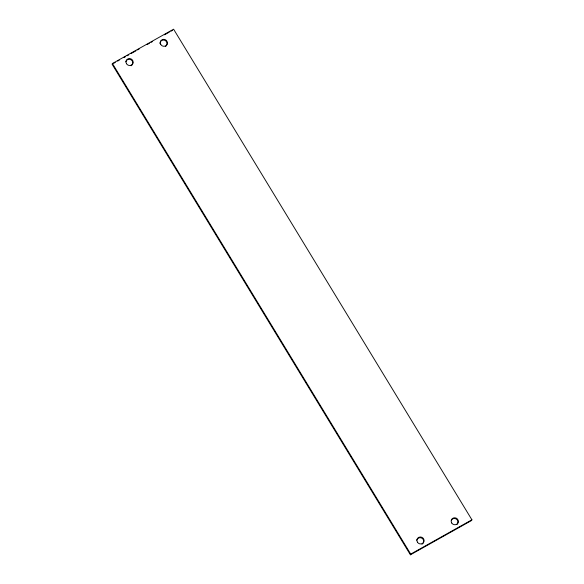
<?xml version="1.0" encoding="UTF-8"?>
<svg xmlns="http://www.w3.org/2000/svg" width="584" height="584" viewBox="0 0 584 584"><rect width="100%" height="100%" fill="white"/><g stroke="black" fill="none" stroke-linecap="round" stroke-linejoin="round"><path stroke-width="0.88" d="M112.42 63.51L112.092 64.211L410.399 554.8L471.58 520.49L471.909 519.789L173.601 29.2L112.42 63.51L410.727 554.099L410.399 554.8M113.683 63.32L115.274 62.43M117.654 61.094L119.245 60.203M124.012 57.531L125.604 56.641M127.188 55.75L128.779 54.86M131.159 53.516L135.926 50.845M137.517 49.954L139.109 49.063M147.051 44.61L149.438 43.267M151.022 42.377L152.614 41.486M164.535 34.806L169.302 32.127M170.893 31.237L172.477 30.346M410.727 554.099L471.909 519.789M160.381 41.749A3.599 3.46 24.8 0 1 165.98 41.077A3.599 3.46 24.8 0 1 165.352 46.559M159.936 43.493A3.599 3.46 24.8 0 1 160.038 42.588M125.779 61.802A3.599 3.46 24.8 0 1 131.363 59.991A3.599 3.46 24.8 0 1 131.093 65.773M451.301 520.191A3.599 3.46 24.8 0 1 456.549 519.22A3.599 3.46 24.8 0 1 457.009 524.454M416.699 540.244A3.599 3.46 24.8 0 1 422.29 538.433A3.599 3.46 24.8 0 1 422.013 544.215M126.509 63.751A3.599 3.46 24.8 0 0 132.699 63.809A3.599 3.46 24.8 0 0 129.502 58.546A3.599 3.46 24.8 0 0 126.509 63.751M160.768 44.537A3.599 3.46 24.8 0 0 166.958 44.588A3.599 3.46 24.8 0 0 163.761 39.332A3.599 3.46 24.8 0 0 160.768 44.537M417.436 542.193A3.599 3.46 24.8 0 0 423.619 542.251A3.599 3.46 24.8 0 0 420.422 536.988A3.599 3.46 24.8 0 0 417.436 542.193M451.695 522.979A3.599 3.46 24.8 0 0 457.885 523.038A3.599 3.46 24.8 0 0 454.688 517.774A3.599 3.46 24.8 0 0 451.695 522.979"/></g></svg>
